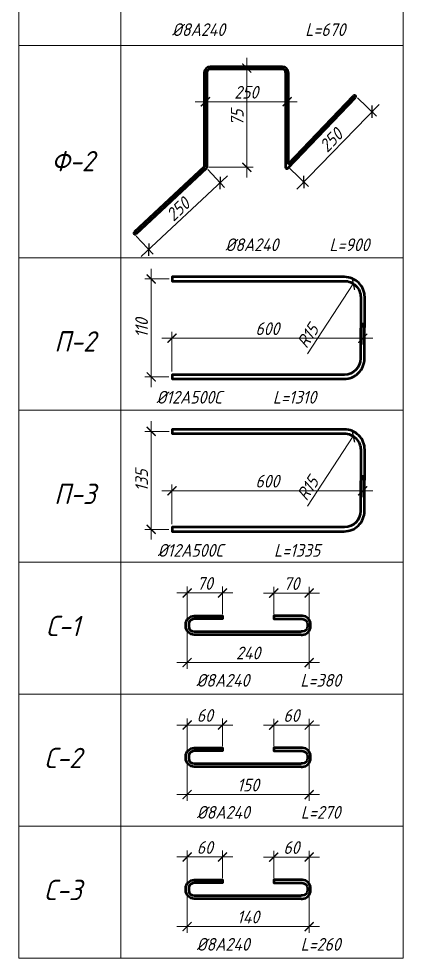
# Model space of a CAD drawing. Header units: millimetres. Extents: x 504091 to 2165846, y 135022 to 442887.
# Drawn here: x 1450925 to 1451680, y 208958 to 210805 of the extents above; entities that cross this region are included whole.
import ezdxf

# ---------------------------------------------------------------- set-up
doc = ezdxf.new("R2010")
doc.units = ezdxf.units.MM
doc.layers.get('Defpoints').update_dxf_attribs({"color": 255})
for name, color, linetype, lineweight in [('!_КР_Размеры', 7, 'Continuous', 9), ('Арматура 12', 26, 'Continuous', 50), ('КР_арматура 16', 224, 'Continuous', 50), ('КР_арматура 8', 232, 'Continuous', 50), ('Размеры (линейные)', 154, 'Continuous', 9), ('Размеры КР', 164, 'Continuous', 9)]:
    doc.layers.add(name, color=color, linetype=linetype, lineweight=lineweight)
doc.styles.add('GOST 2.304_new', font='isocpeur.ttf', dxfattribs={"width": 0.9, "oblique": 15})
doc.dimstyles.new('SPDS 1_10', dxfattribs={"dimscale": 10, "dimtxt": 2.5, "dimasz": 1.77, "dimexe": 1.25, "dimexo": 0.625, "dimtad": 1, "dimdec": 0, "dimrnd": 0.001, "dimtxsty": 'GOST 2.304_new', "dimblk": 'ARCHTICK', "dimcen": 2.5, "dimdle": 2, "dimclrt": 256, "dimadec": 0, "dimazin": 2, "dimtfac": 0.75, "dimtdec": 0, "dimtmove": 1, "dimatfit": 3, "dimfxl": 0, "dimtolj": 1, "dimlwd": 9, "dimlwe": 9, "dimarcsym": 0})

# ---------------------------------------------------------------- blocks, each defined once
blk = doc.blocks.new('_ArchTick')
at = {"color": 0, "linetype": 'ByBlock', "const_width": 0.15}
blk.add_lwpolyline([(-0.5, -0.5), (0.5, 0.5)], dxfattribs=at)
blk = doc.blocks.new('*D3372')
at = {"layer": 'Defpoints', "color": 0, "lineweight": 20, "ltscale": 100, "transparency": 16777216}
for p in [(1451360.8, 210707.7), (1451372.9, 210707.7), (1451291.8, 210512.8)]:
    blk.add_point(p, dxfattribs=at)
at = {"layer": 'Размеры (линейные)', "color": 0, "lineweight": 9, "ltscale": 100, "transparency": 16777216}
for p, q in [((1451372.9, 210492.8), (1451372.9, 210727.7)), ((1451367, 210707.7), (1451385.4, 210707.7)), ((1451298.1, 210512.8), (1451385.4, 210512.8))]:
    blk.add_line(p, q, dxfattribs=at)
at = {"layer": 'Размеры (линейные)', "color": 0, "lineweight": 9, "ltscale": 100, "transparency": 16777216, "xscale": 17.7, "yscale": 17.7, "zscale": 17.7}
for p, rotation in [((1451372.9, 210707.7), 90), ((1451372.9, 210512.8), 270)]:
    blk.add_blockref('_ArchTick', p, dxfattribs=dict(at, rotation=rotation))
at = {"layer": 'Размеры (линейные)', "ltscale": 100, "transparency": 16777216, "insert": (1451354.1, 210610.3), "char_height": 25, "attachment_point": 5, "rotation": 90, "style": 'GOST 2.304_new'}
blk.add_mtext('\\A1;75', dxfattribs=at)
blk = doc.blocks.new('*D3373')
at = {"layer": 'Defpoints', "color": 0, "lineweight": 20, "ltscale": 100, "transparency": 16777216}
for p in [(1451586.4, 210653.4), (1451619, 210621.9), (1451452.6, 210515.4)]:
    blk.add_point(p, dxfattribs=at)
at = {"layer": 'Размеры (линейные)', "color": 0, "lineweight": 9, "ltscale": 100, "transparency": 16777216}
for p, q in [((1451590.9, 210649.1), (1451628, 210613.2)), ((1451471.2, 210469.4), (1451632.9, 210636.2)), ((1451457, 210511), (1451494.1, 210475.1))]:
    blk.add_line(p, q, dxfattribs=at)
at = {"layer": 'Размеры (линейные)', "color": 0, "lineweight": 9, "ltscale": 100, "transparency": 16777216, "xscale": 17.7, "yscale": 17.7, "zscale": 17.7}
for p, rotation in [((1451619, 210621.9), 45.8853463330187), ((1451485.1, 210483.8), 225.8853463330187)]:
    blk.add_blockref('_ArchTick', p, dxfattribs=dict(at, rotation=rotation))
at = {"layer": 'Размеры (линейные)', "ltscale": 100, "transparency": 16777216, "insert": (1451538.6, 210565.9), "char_height": 25, "attachment_point": 5, "rotation": 45.8853, "style": 'GOST 2.304_new'}
blk.add_mtext('\\A1;250', dxfattribs=at)
blk = doc.blocks.new('*D3374')
at = {"layer": 'Defpoints', "color": 0, "lineweight": 20, "ltscale": 100, "transparency": 16777216}
for p in [(1451291.8, 210512.8), (1451320.6, 210482), (1451151.4, 210381.5)]:
    blk.add_point(p, dxfattribs=at)
at = {"layer": 'Размеры (линейные)', "color": 0, "lineweight": 9, "ltscale": 100, "transparency": 16777216}
for p, q in [((1451296.1, 210508.2), (1451329.1, 210472.9)), ((1451165.5, 210337.1), (1451335.2, 210495.6)), ((1451155.7, 210377), (1451188.7, 210341.6))]:
    blk.add_line(p, q, dxfattribs=at)
at = {"layer": 'Размеры (линейные)', "color": 0, "lineweight": 9, "ltscale": 100, "transparency": 16777216, "xscale": 17.7, "yscale": 17.7, "zscale": 17.7}
for p, rotation in [((1451320.6, 210482), 43.06238409189598), ((1451180.2, 210350.7), 223.062384091896)]:
    blk.add_blockref('_ArchTick', p, dxfattribs=dict(at, rotation=rotation))
at = {"layer": 'Размеры (линейные)', "ltscale": 100, "transparency": 16777216, "insert": (1451237.6, 210430.1), "char_height": 25, "attachment_point": 5, "rotation": 43.0624, "style": 'GOST 2.304_new'}
blk.add_mtext('\\A1;250', dxfattribs=at)
blk = doc.blocks.new('*D3375')
at = {"layer": 'Defpoints', "color": 0, "lineweight": 20, "ltscale": 100, "transparency": 16777216}
for p in [(1451291.6, 210626.8), (1451452.2, 210641.5), (1451452.2, 210626.8)]:
    blk.add_point(p, dxfattribs=at)
at = {"layer": 'Размеры (линейные)', "color": 0, "lineweight": 9, "ltscale": 100, "transparency": 16777216}
for p, q in [((1451291.6, 210633.1), (1451291.6, 210654)), ((1451452.2, 210633.1), (1451452.2, 210654)), ((1451271.6, 210641.5), (1451472.2, 210641.5))]:
    blk.add_line(p, q, dxfattribs=at)
at = {"layer": 'Размеры (линейные)', "color": 0, "lineweight": 9, "ltscale": 100, "transparency": 16777216, "xscale": 17.7, "yscale": 17.7, "zscale": 17.7, "rotation": 180}
blk.add_blockref('_ArchTick', (1451291.6, 210641.5), dxfattribs=at)
at = {"layer": 'Размеры (линейные)', "color": 0, "lineweight": 9, "ltscale": 100, "transparency": 16777216, "xscale": 17.7, "yscale": 17.7, "zscale": 17.7}
blk.add_blockref('_ArchTick', (1451452.2, 210641.5), dxfattribs=at)
at = {"layer": 'Размеры (линейные)', "ltscale": 100, "transparency": 16777216, "insert": (1451371.9, 210660.2), "char_height": 25, "attachment_point": 5, "style": 'GOST 2.304_new'}
blk.add_mtext('\\A1;250', dxfattribs=at)
blk = doc.blocks.new('*D3376')
at = {"layer": 'Defpoints', "color": 0, "lineweight": 20, "ltscale": 100, "transparency": 16777216}
for p in [(1451600.9, 210213.2), (1451600.9, 210176.5), (1451225.8, 210104.6)]:
    blk.add_point(p, dxfattribs=at)
at = {"layer": 'Размеры (линейные)', "color": 0, "lineweight": 9, "ltscale": 100, "transparency": 16777216}
for p, q in [((1451600.9, 210206.9), (1451600.9, 210164)), ((1451225.8, 210110.9), (1451225.8, 210189)), ((1451205.8, 210176.5), (1451620.9, 210176.5))]:
    blk.add_line(p, q, dxfattribs=at)
at = {"layer": 'Размеры (линейные)', "color": 0, "lineweight": 9, "ltscale": 100, "transparency": 16777216, "xscale": 17.7, "yscale": 17.7, "zscale": 17.7, "rotation": 180}
blk.add_blockref('_ArchTick', (1451225.8, 210176.5), dxfattribs=at)
at = {"layer": 'Размеры (линейные)', "color": 0, "lineweight": 9, "ltscale": 100, "transparency": 16777216, "xscale": 17.7, "yscale": 17.7, "zscale": 17.7}
blk.add_blockref('_ArchTick', (1451600.9, 210176.5), dxfattribs=at)
at = {"layer": 'Размеры (линейные)', "ltscale": 100, "transparency": 16777216, "insert": (1451413.4, 210195.3), "char_height": 25, "attachment_point": 5, "style": 'GOST 2.304_new'}
blk.add_mtext('\\A1;600', dxfattribs=at)
blk = doc.blocks.new('*D3377')
at = {"layer": 'Defpoints', "color": 0, "lineweight": 20, "ltscale": 100, "transparency": 16777216}
for p in [(1451226.4, 210293.1), (1451184.9, 210100.6), (1451225.8, 210100.6)]:
    blk.add_point(p, dxfattribs=at)
at = {"layer": 'Размеры (линейные)', "color": 0, "lineweight": 9, "ltscale": 100, "transparency": 16777216}
for p, q in [((1451184.9, 210313.1), (1451184.9, 210080.6)), ((1451220.1, 210293.1), (1451172.4, 210293.1)), ((1451219.6, 210100.6), (1451172.4, 210100.6))]:
    blk.add_line(p, q, dxfattribs=at)
at = {"layer": 'Размеры (линейные)', "color": 0, "lineweight": 9, "ltscale": 100, "transparency": 16777216, "xscale": 17.7, "yscale": 17.7, "zscale": 17.7}
for p, rotation in [((1451184.9, 210293.1), 90), ((1451184.9, 210100.6), 270)]:
    blk.add_blockref('_ArchTick', p, dxfattribs=dict(at, rotation=rotation))
at = {"layer": 'Размеры (линейные)', "ltscale": 100, "transparency": 16777216, "insert": (1451166.1, 210196.8), "char_height": 25, "attachment_point": 5, "rotation": 90, "style": 'GOST 2.304_new'}
blk.add_mtext('\\A1;110', dxfattribs=at)
blk = doc.blocks.new('*D3378')
at = {"layer": 'Defpoints', "color": 0, "lineweight": 20, "ltscale": 100, "transparency": 16777216}
for p in [(1451582.4, 210283.8), (1451564.8, 210257.1)]:
    blk.add_point(p, dxfattribs=at)
at = {"layer": 'Размеры (линейные)', "color": 0, "lineweight": 9, "ltscale": 100, "transparency": 16777216}
blk.add_line((1451492.1, 210145.9), (1451582.4, 210283.8), dxfattribs=at)
at = {"layer": 'Размеры (линейные)', "color": 0, "lineweight": 9, "ltscale": 100, "transparency": 16777216, "xscale": 17.7, "yscale": 17.7, "zscale": 17.7, "rotation": 56.80116569962975}
blk.add_blockref('_ArchTick', (1451582.4, 210283.8), dxfattribs=at)
at = {"layer": 'Размеры (линейные)', "ltscale": 100, "transparency": 16777216, "insert": (1451492.8, 210181.1), "char_height": 25, "attachment_point": 5, "rotation": 56.8012, "style": 'GOST 2.304_new'}
blk.add_mtext('\\A1;R15', dxfattribs=at)
blk = doc.blocks.new('*D3379')
at = {"layer": 'Defpoints', "color": 0, "lineweight": 20, "ltscale": 100, "transparency": 16777216}
for p in [(1451600.9, 209913.4), (1451600.9, 209876.7), (1451225.8, 209804.8)]:
    blk.add_point(p, dxfattribs=at)
at = {"layer": 'Размеры (линейные)', "color": 0, "lineweight": 9, "ltscale": 100, "transparency": 16777216}
for p, q in [((1451600.9, 209907.1), (1451600.9, 209864.2)), ((1451225.8, 209811.1), (1451225.8, 209889.2)), ((1451205.8, 209876.7), (1451620.9, 209876.7))]:
    blk.add_line(p, q, dxfattribs=at)
at = {"layer": 'Размеры (линейные)', "color": 0, "lineweight": 9, "ltscale": 100, "transparency": 16777216, "xscale": 17.7, "yscale": 17.7, "zscale": 17.7, "rotation": 180}
blk.add_blockref('_ArchTick', (1451225.8, 209876.7), dxfattribs=at)
at = {"layer": 'Размеры (линейные)', "color": 0, "lineweight": 9, "ltscale": 100, "transparency": 16777216, "xscale": 17.7, "yscale": 17.7, "zscale": 17.7}
blk.add_blockref('_ArchTick', (1451600.9, 209876.7), dxfattribs=at)
at = {"layer": 'Размеры (линейные)', "ltscale": 100, "transparency": 16777216, "insert": (1451413.4, 209895.5), "char_height": 25, "attachment_point": 5, "style": 'GOST 2.304_new'}
blk.add_mtext('\\A1;600', dxfattribs=at)
blk = doc.blocks.new('*D3380')
at = {"layer": 'Defpoints', "color": 0, "lineweight": 20, "ltscale": 100, "transparency": 16777216}
for p in [(1451226.4, 209993.3), (1451184.9, 209800.8), (1451225.8, 209800.8)]:
    blk.add_point(p, dxfattribs=at)
at = {"layer": 'Размеры (линейные)', "color": 0, "lineweight": 9, "ltscale": 100, "transparency": 16777216}
for p, q in [((1451184.9, 210013.3), (1451184.9, 209780.8)), ((1451220.1, 209993.3), (1451172.4, 209993.3)), ((1451219.6, 209800.8), (1451172.4, 209800.8))]:
    blk.add_line(p, q, dxfattribs=at)
at = {"layer": 'Размеры (линейные)', "color": 0, "lineweight": 9, "ltscale": 100, "transparency": 16777216, "xscale": 17.7, "yscale": 17.7, "zscale": 17.7}
for p, rotation in [((1451184.9, 209993.3), 90), ((1451184.9, 209800.8), 270)]:
    blk.add_blockref('_ArchTick', p, dxfattribs=dict(at, rotation=rotation))
at = {"layer": 'Размеры (линейные)', "ltscale": 100, "transparency": 16777216, "insert": (1451166.1, 209897), "char_height": 25, "attachment_point": 5, "rotation": 90, "style": 'GOST 2.304_new'}
blk.add_mtext('\\A1;135', dxfattribs=at)
blk = doc.blocks.new('*D3381')
at = {"layer": 'Defpoints', "color": 0, "lineweight": 20, "ltscale": 100, "transparency": 16777216}
for p in [(1451582.4, 209984.1), (1451564.8, 209957.3)]:
    blk.add_point(p, dxfattribs=at)
at = {"layer": 'Размеры (линейные)', "color": 0, "lineweight": 9, "ltscale": 100, "transparency": 16777216}
blk.add_line((1451492.1, 209846.1), (1451582.4, 209984.1), dxfattribs=at)
at = {"layer": 'Размеры (линейные)', "color": 0, "lineweight": 9, "ltscale": 100, "transparency": 16777216, "xscale": 17.7, "yscale": 17.7, "zscale": 17.7, "rotation": 56.80116569857689}
blk.add_blockref('_ArchTick', (1451582.4, 209984.1), dxfattribs=at)
at = {"layer": 'Размеры (линейные)', "ltscale": 100, "transparency": 16777216, "insert": (1451492.8, 209881.4), "char_height": 25, "attachment_point": 5, "rotation": 56.8012, "style": 'GOST 2.304_new'}
blk.add_mtext('\\A1;R15', dxfattribs=at)
blk = doc.blocks.new('*D3382')
at = {"layer": 'Defpoints', "color": 0, "lineweight": 20, "transparency": 16777216}
for p in [(1451495.6, 209675.5), (1451425.9, 209627.5), (1451495.6, 209612.6)]:
    blk.add_point(p, dxfattribs=at)
at = {"layer": 'Размеры КР', "color": 0, "lineweight": 9, "transparency": 16777216}
for p, q in [((1451425.9, 209633.8), (1451425.9, 209688)), ((1451495.6, 209618.8), (1451495.6, 209688)), ((1451405.9, 209675.5), (1451515.6, 209675.5))]:
    blk.add_line(p, q, dxfattribs=at)
at = {"layer": 'Размеры КР', "color": 0, "lineweight": 9, "transparency": 16777216, "xscale": 17.7, "yscale": 17.7, "zscale": 17.7, "rotation": 180}
blk.add_blockref('_ArchTick', (1451425.9, 209675.5), dxfattribs=at)
at = {"layer": 'Размеры КР', "color": 0, "lineweight": 9, "transparency": 16777216, "xscale": 17.7, "yscale": 17.7, "zscale": 17.7}
blk.add_blockref('_ArchTick', (1451495.6, 209675.5), dxfattribs=at)
at = {"layer": 'Размеры КР', "lineweight": 20, "transparency": 16777216, "insert": (1451460.7, 209694.2), "char_height": 25, "attachment_point": 5, "style": 'GOST 2.304_new'}
blk.add_mtext('\\A1;70', dxfattribs=at)
blk = doc.blocks.new('*D3383')
at = {"layer": 'Defpoints', "color": 0, "lineweight": 20, "transparency": 16777216}
for p in [(1451255.6, 209675.7), (1451255.6, 209612.2), (1451325.2, 209627.5)]:
    blk.add_point(p, dxfattribs=at)
at = {"layer": 'Размеры КР', "color": 0, "lineweight": 9, "transparency": 16777216}
for p, q in [((1451255.6, 209618.5), (1451255.6, 209688.2)), ((1451325.2, 209633.8), (1451325.2, 209688.2)), ((1451345.2, 209675.7), (1451235.6, 209675.7))]:
    blk.add_line(p, q, dxfattribs=at)
at = {"layer": 'Размеры КР', "color": 0, "lineweight": 9, "transparency": 16777216, "xscale": 17.7, "yscale": 17.7, "zscale": 17.7, "rotation": 180}
blk.add_blockref('_ArchTick', (1451255.6, 209675.7), dxfattribs=at)
at = {"layer": 'Размеры КР', "color": 0, "lineweight": 9, "transparency": 16777216, "xscale": 17.7, "yscale": 17.7, "zscale": 17.7}
blk.add_blockref('_ArchTick', (1451325.2, 209675.7), dxfattribs=at)
at = {"layer": 'Размеры КР', "lineweight": 20, "transparency": 16777216, "insert": (1451290.4, 209694.4), "char_height": 25, "attachment_point": 5, "style": 'GOST 2.304_new'}
blk.add_mtext('\\A1;70', dxfattribs=at)
blk = doc.blocks.new('*D3384')
at = {"layer": 'Defpoints', "color": 0, "lineweight": 20, "transparency": 16777216}
for p in [(1451255.6, 209612.2), (1451495.6, 209612.6), (1451495.6, 209538.9)]:
    blk.add_point(p, dxfattribs=at)
at = {"layer": 'Размеры КР', "color": 0, "lineweight": 9, "transparency": 16777216}
for p, q in [((1451255.6, 209606), (1451255.6, 209526.4)), ((1451495.6, 209606.3), (1451495.6, 209526.4)), ((1451235.6, 209538.9), (1451515.6, 209538.9))]:
    blk.add_line(p, q, dxfattribs=at)
at = {"layer": 'Размеры КР', "color": 0, "lineweight": 9, "transparency": 16777216, "xscale": 17.7, "yscale": 17.7, "zscale": 17.7, "rotation": 180}
blk.add_blockref('_ArchTick', (1451255.6, 209538.9), dxfattribs=at)
at = {"layer": 'Размеры КР', "color": 0, "lineweight": 9, "transparency": 16777216, "xscale": 17.7, "yscale": 17.7, "zscale": 17.7}
blk.add_blockref('_ArchTick', (1451495.6, 209538.9), dxfattribs=at)
at = {"layer": 'Размеры КР', "lineweight": 20, "transparency": 16777216, "insert": (1451375.6, 209557.7), "char_height": 25, "attachment_point": 5, "style": 'GOST 2.304_new'}
blk.add_mtext('\\A1;240', dxfattribs=at)
blk = doc.blocks.new('*D3385')
at = {"layer": 'Defpoints', "color": 0, "lineweight": 20, "transparency": 16777216}
for p in [(1451495.6, 209415.9), (1451425.9, 209368), (1451495.6, 209353)]:
    blk.add_point(p, dxfattribs=at)
at = {"layer": 'Размеры КР', "color": 0, "lineweight": 9, "transparency": 16777216}
for p, q in [((1451425.9, 209374.3), (1451425.9, 209428.4)), ((1451495.6, 209359.3), (1451495.6, 209428.4)), ((1451405.9, 209415.9), (1451515.6, 209415.9))]:
    blk.add_line(p, q, dxfattribs=at)
at = {"layer": 'Размеры КР', "color": 0, "lineweight": 9, "transparency": 16777216, "xscale": 17.7, "yscale": 17.7, "zscale": 17.7, "rotation": 180}
blk.add_blockref('_ArchTick', (1451425.9, 209415.9), dxfattribs=at)
at = {"layer": 'Размеры КР', "color": 0, "lineweight": 9, "transparency": 16777216, "xscale": 17.7, "yscale": 17.7, "zscale": 17.7}
blk.add_blockref('_ArchTick', (1451495.6, 209415.9), dxfattribs=at)
at = {"layer": 'Размеры КР', "lineweight": 20, "transparency": 16777216, "insert": (1451460.7, 209434.7), "char_height": 25, "attachment_point": 5, "style": 'GOST 2.304_new'}
blk.add_mtext('\\A1;60', dxfattribs=at)
blk = doc.blocks.new('*D3386')
at = {"layer": 'Defpoints', "color": 0, "lineweight": 20, "transparency": 16777216}
for p in [(1451255.6, 209416.1), (1451255.6, 209352.7), (1451325.2, 209368)]:
    blk.add_point(p, dxfattribs=at)
at = {"layer": 'Размеры КР', "color": 0, "lineweight": 9, "transparency": 16777216}
for p, q in [((1451255.6, 209358.9), (1451255.6, 209428.6)), ((1451325.2, 209374.3), (1451325.2, 209428.6)), ((1451345.2, 209416.1), (1451235.6, 209416.1))]:
    blk.add_line(p, q, dxfattribs=at)
at = {"layer": 'Размеры КР', "color": 0, "lineweight": 9, "transparency": 16777216, "xscale": 17.7, "yscale": 17.7, "zscale": 17.7, "rotation": 180}
blk.add_blockref('_ArchTick', (1451255.6, 209416.1), dxfattribs=at)
at = {"layer": 'Размеры КР', "color": 0, "lineweight": 9, "transparency": 16777216, "xscale": 17.7, "yscale": 17.7, "zscale": 17.7}
blk.add_blockref('_ArchTick', (1451325.2, 209416.1), dxfattribs=at)
at = {"layer": 'Размеры КР', "lineweight": 20, "transparency": 16777216, "insert": (1451290.4, 209434.9), "char_height": 25, "attachment_point": 5, "style": 'GOST 2.304_new'}
blk.add_mtext('\\A1;60', dxfattribs=at)
blk = doc.blocks.new('*D3387')
at = {"layer": 'Defpoints', "color": 0, "lineweight": 20, "transparency": 16777216}
for p in [(1451255.6, 209352.7), (1451495.6, 209353), (1451495.6, 209279.4)]:
    blk.add_point(p, dxfattribs=at)
at = {"layer": 'Размеры КР', "color": 0, "lineweight": 9, "transparency": 16777216}
for p, q in [((1451255.6, 209346.4), (1451255.6, 209266.9)), ((1451495.6, 209346.8), (1451495.6, 209266.9)), ((1451235.6, 209279.4), (1451515.6, 209279.4))]:
    blk.add_line(p, q, dxfattribs=at)
at = {"layer": 'Размеры КР', "color": 0, "lineweight": 9, "transparency": 16777216, "xscale": 17.7, "yscale": 17.7, "zscale": 17.7, "rotation": 180}
blk.add_blockref('_ArchTick', (1451255.6, 209279.4), dxfattribs=at)
at = {"layer": 'Размеры КР', "color": 0, "lineweight": 9, "transparency": 16777216, "xscale": 17.7, "yscale": 17.7, "zscale": 17.7}
blk.add_blockref('_ArchTick', (1451495.6, 209279.4), dxfattribs=at)
at = {"layer": 'Размеры КР', "lineweight": 20, "transparency": 16777216, "insert": (1451375.6, 209298.1), "char_height": 25, "attachment_point": 5, "style": 'GOST 2.304_new'}
blk.add_mtext('\\A1;150', dxfattribs=at)
blk = doc.blocks.new('*D3388')
at = {"layer": 'Defpoints', "color": 0, "lineweight": 20, "transparency": 16777216}
for p in [(1451495.6, 209156.4), (1451425.9, 209108.5), (1451495.6, 209093.5)]:
    blk.add_point(p, dxfattribs=at)
at = {"layer": 'Размеры КР', "color": 0, "lineweight": 9, "transparency": 16777216}
for p, q in [((1451425.9, 209114.7), (1451425.9, 209168.9)), ((1451495.6, 209099.7), (1451495.6, 209168.9)), ((1451405.9, 209156.4), (1451515.6, 209156.4))]:
    blk.add_line(p, q, dxfattribs=at)
at = {"layer": 'Размеры КР', "color": 0, "lineweight": 9, "transparency": 16777216, "xscale": 17.7, "yscale": 17.7, "zscale": 17.7, "rotation": 180}
blk.add_blockref('_ArchTick', (1451425.9, 209156.4), dxfattribs=at)
at = {"layer": 'Размеры КР', "color": 0, "lineweight": 9, "transparency": 16777216, "xscale": 17.7, "yscale": 17.7, "zscale": 17.7}
blk.add_blockref('_ArchTick', (1451495.6, 209156.4), dxfattribs=at)
at = {"layer": 'Размеры КР', "lineweight": 20, "transparency": 16777216, "insert": (1451460.7, 209175.1), "char_height": 25, "attachment_point": 5, "style": 'GOST 2.304_new'}
blk.add_mtext('\\A1;60', dxfattribs=at)
blk = doc.blocks.new('*D3389')
at = {"layer": 'Defpoints', "color": 0, "lineweight": 20, "transparency": 16777216}
for p in [(1451255.6, 209156.6), (1451255.6, 209093.2), (1451325.2, 209108.5)]:
    blk.add_point(p, dxfattribs=at)
at = {"layer": 'Размеры КР', "color": 0, "lineweight": 9, "transparency": 16777216}
for p, q in [((1451255.6, 209099.4), (1451255.6, 209169.1)), ((1451325.2, 209114.7), (1451325.2, 209169.1)), ((1451345.2, 209156.6), (1451235.6, 209156.6))]:
    blk.add_line(p, q, dxfattribs=at)
at = {"layer": 'Размеры КР', "color": 0, "lineweight": 9, "transparency": 16777216, "xscale": 17.7, "yscale": 17.7, "zscale": 17.7, "rotation": 180}
blk.add_blockref('_ArchTick', (1451255.6, 209156.6), dxfattribs=at)
at = {"layer": 'Размеры КР', "color": 0, "lineweight": 9, "transparency": 16777216, "xscale": 17.7, "yscale": 17.7, "zscale": 17.7}
blk.add_blockref('_ArchTick', (1451325.2, 209156.6), dxfattribs=at)
at = {"layer": 'Размеры КР', "lineweight": 20, "transparency": 16777216, "insert": (1451290.4, 209175.3), "char_height": 25, "attachment_point": 5, "style": 'GOST 2.304_new'}
blk.add_mtext('\\A1;60', dxfattribs=at)
blk = doc.blocks.new('*D3390')
at = {"layer": 'Defpoints', "color": 0, "lineweight": 20, "transparency": 16777216}
for p in [(1451255.6, 209093.2), (1451495.6, 209093.5), (1451495.6, 209019.8)]:
    blk.add_point(p, dxfattribs=at)
at = {"layer": 'Размеры КР', "color": 0, "lineweight": 9, "transparency": 16777216}
for p, q in [((1451255.6, 209086.9), (1451255.6, 209007.3)), ((1451495.6, 209087.2), (1451495.6, 209007.3)), ((1451235.6, 209019.8), (1451515.6, 209019.8))]:
    blk.add_line(p, q, dxfattribs=at)
at = {"layer": 'Размеры КР', "color": 0, "lineweight": 9, "transparency": 16777216, "xscale": 17.7, "yscale": 17.7, "zscale": 17.7, "rotation": 180}
blk.add_blockref('_ArchTick', (1451255.6, 209019.8), dxfattribs=at)
at = {"layer": 'Размеры КР', "color": 0, "lineweight": 9, "transparency": 16777216, "xscale": 17.7, "yscale": 17.7, "zscale": 17.7}
blk.add_blockref('_ArchTick', (1451495.6, 209019.8), dxfattribs=at)
at = {"layer": 'Размеры КР', "lineweight": 20, "transparency": 16777216, "insert": (1451375.6, 209038.6), "char_height": 25, "attachment_point": 5, "style": 'GOST 2.304_new'}
blk.add_mtext('\\A1;140', dxfattribs=at)

msp = doc.modelspace()

# ---------------------------------------------------------------- linework, layer by layer
at = {"color": 244, "lineweight": 18}
for p, q in [((1450924.5755, 216440.8602, -0.0032), (1450924.5755, 208957.5568, 0.0293)), ((1451680.4855, 208957.5568, 0.0298), (1451680.4855, 216440.8602, -0.0033)), ((1450924.5755, 210752.2569, 0.0539), (1451680.4855, 210752.2569, 0.0539)), ((1450924.5755, 210334.7464, -0.0101), (1451680.4855, 210334.7464, -0.0101)), ((1450924.5755, 210334.7464, -0.0101), (1451680.4855, 210334.7464, -0.0101)), ((1450924.5755, 210034.9655, -0.0008), (1451680.4855, 210034.9655, -0.0008)), ((1450924.5755, 209736.1892, 0.0086), (1451680.4855, 209736.1892, 0.0086)), ((1450924.5755, 209736.1892, 0.0086), (1451680.4855, 209736.1892, 0.0086)), ((1450924.5755, 209476.6451, 0.0271), (1451680.4855, 209476.6451, 0.0271)), ((1450924.5755, 209217.101, 0.0456), (1451680.4855, 209217.101, 0.0456)), ((1450924.5755, 208957.5568, 0.0641), (1451680.4855, 208957.5568, 0.0641))]:
    msp.add_line(p, q, dxfattribs=at)
at = {"color": 244, "lineweight": 13, "elevation": -0.0032}
msp.add_lwpolyline([(1451125.5459, 216274.4945), (1451125.5459, 208957.5568)], dxfattribs=at)
at = {"layer": 'Арматура 12', "lineweight": 53, "ltscale": 20}
for p, q in [((1451271.0254, 209599.7044, 0.0212), (1451480.0254, 209599.7044, 0.0212)), ((1451480.0254, 209593.7044, 0.0212), (1451271.0254, 209593.7044, 0.0212)), ((1451271.0254, 209340.1603, 0.0397), (1451480.0254, 209340.1603, 0.0397)), ((1451480.0254, 209334.1603, 0.0397), (1451271.0254, 209334.1603, 0.0397)), ((1451271.0254, 209080.6161, 0.0582), (1451480.0254, 209080.6161, 0.0582)), ((1451480.0254, 209074.6161, 0.0582), (1451271.0254, 209074.6161, 0.0582))]:
    msp.add_line(p, q, dxfattribs=at)
for points, elevation in [([(1451271.0254, 209593.7044), (1451269.2693, 209593.7044, -0.414213562), (1451252.7693, 209610.2044), (1451252.7693, 209614.0496, -0.414213562), (1451269.2693, 209630.5496), (1451325.1992, 209630.5496), (1451325.1992, 209624.5496), (1451269.2693, 209624.5496, 0.414213562), (1451258.7693, 209614.0496), (1451258.7693, 209610.2044, 0.414213562), (1451269.2693, 209599.7044), (1451271.0254, 209599.7044)], 0.0212), ([(1451480.0254, 209593.7044), (1451481.7816, 209593.7044, 0.414213562), (1451498.2816, 209610.2044), (1451498.2816, 209614.0496, 0.414213562), (1451481.7816, 209630.5496), (1451425.8517, 209630.5496), (1451425.8517, 209624.5496), (1451481.7816, 209624.5496, -0.414213562), (1451492.2816, 209614.0496), (1451492.2816, 209610.2044, -0.414213562), (1451481.7816, 209599.7044), (1451480.0254, 209599.7044)], 0.0212), ([(1451271.0254, 209334.1603), (1451269.2693, 209334.1603, -0.414213562), (1451252.7693, 209350.6603), (1451252.7693, 209354.5055, -0.414213562), (1451269.2693, 209371.0055), (1451325.1992, 209371.0055), (1451325.1992, 209365.0055), (1451269.2693, 209365.0055, 0.414213562), (1451258.7693, 209354.5055), (1451258.7693, 209350.6603, 0.414213562), (1451269.2693, 209340.1603), (1451271.0254, 209340.1603)], 0.0397), ([(1451480.0254, 209334.1603), (1451481.7816, 209334.1603, 0.414213562), (1451498.2816, 209350.6603), (1451498.2816, 209354.5055, 0.414213562), (1451481.7816, 209371.0055), (1451425.8517, 209371.0055), (1451425.8517, 209365.0055), (1451481.7816, 209365.0055, -0.414213562), (1451492.2816, 209354.5055), (1451492.2816, 209350.6603, -0.414213562), (1451481.7816, 209340.1603), (1451480.0254, 209340.1603)], 0.0397), ([(1451271.0254, 209074.6161), (1451269.2693, 209074.6161, -0.414213562), (1451252.7693, 209091.1161), (1451252.7693, 209094.9614, -0.414213562), (1451269.2693, 209111.4614), (1451325.1992, 209111.4614), (1451325.1992, 209105.4614), (1451269.2693, 209105.4614, 0.414213562), (1451258.7693, 209094.9614), (1451258.7693, 209091.1161, 0.414213562), (1451269.2693, 209080.6161), (1451271.0254, 209080.6161)], 0.0582), ([(1451480.0254, 209074.6161), (1451481.7816, 209074.6161, 0.414213562), (1451498.2816, 209091.1161), (1451498.2816, 209094.9614, 0.414213562), (1451481.7816, 209111.4614), (1451425.8517, 209111.4614), (1451425.8517, 209105.4614), (1451481.7816, 209105.4614, -0.414213562), (1451492.2816, 209094.9614), (1451492.2816, 209091.1161, -0.414213562), (1451481.7816, 209080.6161), (1451480.0254, 209080.6161)], 0.0582)]:
    msp.add_lwpolyline(points, format="xyb", dxfattribs=dict(at, elevation=elevation))
at = {"layer": 'КР_арматура 16'}
for points, elevation in [([(1451564.1547, 210096.5939, 0.415597767), (1451604.3497, 210136.595), (1451604.8496, 210256.9884, 0.414695627), (1451564.8504, 210297.055), (1451226.3542, 210297.0613), (1451226.3541, 210289.0613), (1451564.5425, 210289.055, -0.416995829), (1451596.8497, 210257.055), (1451596.3497, 210136.5951, -0.409119684), (1451564.9066, 210104.6005), (1451225.8491, 210104.6005), (1451225.849, 210096.6002), (1451564.5358, 210096.5939)], -0.0163), ([(1451564.1547, 209796.813, 0.415597767), (1451604.3497, 209836.814), (1451604.8496, 209957.2075, 0.414695627), (1451564.8504, 209997.274), (1451226.3542, 209997.2803), (1451226.3541, 209989.2803), (1451564.5425, 209989.274, -0.416995829), (1451596.8497, 209957.274), (1451596.3497, 209836.8141, -0.409119684), (1451564.9066, 209804.8195), (1451225.8491, 209804.8195), (1451225.849, 209796.8193), (1451564.5358, 209796.813)], -0.0069)]:
    msp.add_lwpolyline(points, format="xyb", dxfattribs=dict(at, elevation=elevation))
at = {"layer": 'КР_арматура 8', "ltscale": 100}
for p, q in [((1451442.9295, 210710.4179, -0.0163), (1451300.8495, 210710.4179, -0.0163)), ((1451442.9295, 210705.2979, -0.0163), (1451300.8495, 210705.2979, -0.0163))]:
    msp.add_line(p, q, dxfattribs=at)
at = {"layer": 'КР_арматура 8'}
for p, q in [((1451289.3295, 210698.8979, -0.0163), (1451289.2925, 210513.8155, -0.0163)), ((1451294.4495, 210698.8979, -0.0163), (1451294.4122, 210512.2686, -0.0163)), ((1451449.3295, 210698.8979, -0.0163), (1451449.2922, 210512.7078, -0.0163)), ((1451454.4495, 210698.8979, -0.0163), (1451454.4133, 210518.9209, -0.0163)), ((1451453.6689, 210510.9042, -0.0163), (1451586.4569, 210649.8821, -0.0163)), ((1451454.4133, 210518.9209, -0.0163), (1451582.8235, 210653.4894, -0.0163)), ((1451289.2925, 210513.8155, -0.0163), (1451151.3942, 210385.025, -0.0163)), ((1451293.6992, 210510.9254, -0.0163), (1451154.8889, 210381.2831, -0.0163))]:
    msp.add_line(p, q, dxfattribs=at)
at = {"layer": 'КР_арматура 8', "ltscale": 100}
for centre, radius, start, end in [((1451300.8495, 210698.8979, -0.0163), 11.52, 90, 180), ((1451300.8495, 210698.8979, -0.0163), 6.4, 90, 180), ((1451442.9295, 210698.8979, -0.0163), 11.52, 0, 90), ((1451442.9295, 210698.8979, -0.0163), 6.4, 0, 90), ((1451451.8522, 210512.7078, -0.0163), 2.56, 179.9796382, 315.2085977)]:
    msp.add_arc(centre, radius, start, end, dxfattribs=at)
at = {"layer": 'КР_арматура 8'}
for centre, radius, start, end in [((1451584.5969, 210651.6421, -0.0163), 2.5607, 316.5804055, 133.8320507), ((1451291.838, 210512.7742, -0.0163), 2.6234, 310.8972639, 348.8868543), ((1451153.2683, 210383.2724, -0.0163), 2.5659, 136.920932, 309.1671613)]:
    msp.add_arc(centre, radius, start, end, dxfattribs=at)

# ---------------------------------------------------------------- texts
at = {"layer": '!_КР_Размеры', "width": 1105.24052, "attachment_point": 5, "style": 'GOST 2.304_new'}
for s, insert, char_height in [('%%C8А240           L=670', (1451396.345, 210783.3079, 0.0641), 25), ('Ф-2', (1451030.9167, 210524.6888, -0.014), 40), ('%%C8А240       L=900', (1451472.414, 210360.3302, -0.0163), 25), ('П-2', (1451034.9126, 210170.2376, -0.0118), 40), ('%%C12А500С       L=1310', (1451352.382, 210060.4983, -0.0179), 25), ('П-3', (1451034.9126, 209870.4566, -0.0024), 40), ('%%C12А500С       L=1335', (1451357.4171, 209759.4675, -0.0148), 25), ('С-1', (1451011.3496, 209610.7967, -0.0054), 40), ('%%C8А240       L=380', (1451415.7956, 209503.9161, 0.0225), 25), ('С-2', (1451011.3496, 209351.2526, 0.0131), 40), ('%%C8А240       L=270', (1451415.7956, 209244.372, 0.0409), 25), ('С-3', (1451011.3496, 209091.7084, 0.0316), 40), ('%%C8А240       L=260', (1451415.7956, 208984.8279, 0.0594), 25)]:
    msp.add_mtext(s, dxfattribs=dict(at, insert=insert, char_height=char_height))

# ---------------------------------------------------------------- dimensions: what is measured, and where the dimension line sits
at = {"layer": 'Размеры (линейные)', "ltscale": 100}
for base, p1, p2, text, picture, middle in [((1451372.8653, 210707.7183, -0.0163), (1451291.8195, 210512.793, -0.0163), (1451360.7954, 210707.7183, -0.0163), '75', '*D3372', (1451354.1153, 210610.2557, -0.0163)), ((1451184.8667, 210100.6004, -0.0163), (1451226.3542, 210293.0613, -0.0163), (1451225.8491, 210100.6004, -0.0163), '110', '*D3377', (1451166.1167, 210196.8308, -0.0163)), ((1451184.8667, 209800.8194, -0.0069), (1451226.3542, 209993.2803, -0.0069), (1451225.8491, 209800.8194, -0.0069), '135', '*D3380', (1451166.1167, 209897.0499, -0.0069))]:
    dim = msp.add_linear_dim(base=base, p1=p1, p2=p2, angle=90, text=text, dimstyle='SPDS 1_10', dxfattribs=at)
    dim.commit()
    dim.dimension.update_dxf_attribs({"geometry": picture, "text_midpoint": middle})
for base, p1, p2, text, picture, middle in [((1451452.1774, 210641.4801, -0.0163), (1451291.5757, 210626.8307, -0.0163), (1451452.1774, 210626.8307, -0.0163), '250', '*D3375', (1451371.8766, 210660.2301, -0.0163)), ((1451600.8923, 210176.5159, -0.0163), (1451225.8491, 210104.6005, -0.0163), (1451600.8923, 210213.1686, -0.0163), '600', '*D3376', (1451413.3707, 210195.2659, -0.0163)), ((1451600.8923, 209876.7349, -0.0069), (1451225.8491, 209804.8195, -0.0069), (1451600.8923, 209913.3877, -0.0069), '600', '*D3379', (1451413.3707, 209895.4849, -0.0069))]:
    dim = msp.add_linear_dim(base=base, p1=p1, p2=p2, text=text, dimstyle='SPDS 1_10', dxfattribs=at)
    dim.commit()
    dim.dimension.update_dxf_attribs({"geometry": picture, "text_midpoint": middle})
for p1, p2, distance, picture, middle in [((1451452.5529, 210515.38, -0.0163), (1451586.4155, 210653.4449, -0.0163), -45.3802, '*D3373', (1451538.6033, 210565.8753, -0.0163)), ((1451151.3931, 210381.5211, -0.0163), (1451291.838, 210512.7742, -0.0163), -42.1308, '*D3374', (1451237.5798, 210430.0654, -0.0163))]:
    dim = msp.add_aligned_dim(p1=p1, p2=p2, distance=distance, text='250', dimstyle='SPDS 1_10', dxfattribs=at)
    dim.commit()
    dim.dimension.update_dxf_attribs({"geometry": picture, "text_midpoint": middle})
for center, mpoint, picture, middle in [((1451564.8472, 210257.0539, -0.0163), (1451582.37, 210283.8328, -0.0163), '*D3378', (1451508.452, 210170.8692, -0.0163)), ((1451564.8472, 209957.273, -0.0069), (1451582.37, 209984.0519, -0.0069), '*D3381', (1451508.452, 209871.0882, -0.0069))]:
    dim = msp.add_radius_dim(center=center, mpoint=mpoint, text='R15', dimstyle='SPDS 1_10', dxfattribs=at)
    dim.commit()
    dim.dimension.update_dxf_attribs({"geometry": picture, "text_midpoint": middle, "dimtype": 164})
at = {"layer": 'Размеры КР', "lineweight": 20}
for base, p1, p2, picture, middle in [((1451255.5695, 209675.6542, 0.0212), (1451325.1992, 209627.5496, 0.0212), (1451255.5695, 209612.2425, 0.0212), '*D3383', (1451290.3843, 209694.4042, 0.0212)), ((1451495.621, 209675.4599, 0.0212), (1451425.8517, 209627.5496, 0.0212), (1451495.621, 209612.5869, 0.0212), '*D3382', (1451460.7363, 209694.2099, 0.0212)), ((1451495.621, 209538.9214, 0.0212), (1451255.5695, 209612.2425, 0.0212), (1451495.621, 209612.5869, 0.0212), '*D3384', (1451375.5952, 209557.6714, 0.0212))]:
    dim = msp.add_linear_dim(base=base, p1=p1, p2=p2, dimstyle='SPDS 1_10', dxfattribs=at)
    dim.commit()
    dim.dimension.update_dxf_attribs({"geometry": picture, "text_midpoint": middle})
for base, p1, p2, text, picture, middle in [((1451255.5695, 209416.1101, 0.0397), (1451325.1992, 209368.0055, 0.0397), (1451255.5695, 209352.6984, 0.0397), '60', '*D3386', (1451290.3843, 209434.8601, 0.0397)), ((1451495.621, 209415.9157, 0.0397), (1451425.8517, 209368.0055, 0.0397), (1451495.621, 209353.0428, 0.0397), '60', '*D3385', (1451460.7363, 209434.6657, 0.0397)), ((1451495.621, 209279.3773, 0.0397), (1451255.5695, 209352.6984, 0.0397), (1451495.621, 209353.0428, 0.0397), '150', '*D3387', (1451375.5952, 209298.1273, 0.0397)), ((1451255.5695, 209156.566, 0.0582), (1451325.1992, 209108.4614, 0.0582), (1451255.5695, 209093.1543, 0.0582), '60', '*D3389', (1451290.3843, 209175.316, 0.0582)), ((1451495.621, 209156.3716, 0.0582), (1451425.8517, 209108.4614, 0.0582), (1451495.621, 209093.4987, 0.0582), '60', '*D3388', (1451460.7363, 209175.1216, 0.0582)), ((1451495.621, 209019.8332, 0.0582), (1451255.5695, 209093.1543, 0.0582), (1451495.621, 209093.4987, 0.0582), '140', '*D3390', (1451375.5952, 209038.5832, 0.0582))]:
    dim = msp.add_linear_dim(base=base, p1=p1, p2=p2, text=text, dimstyle='SPDS 1_10', dxfattribs=at)
    dim.commit()
    dim.dimension.update_dxf_attribs({"geometry": picture, "text_midpoint": middle})

doc.saveas('drawing.dxf')
